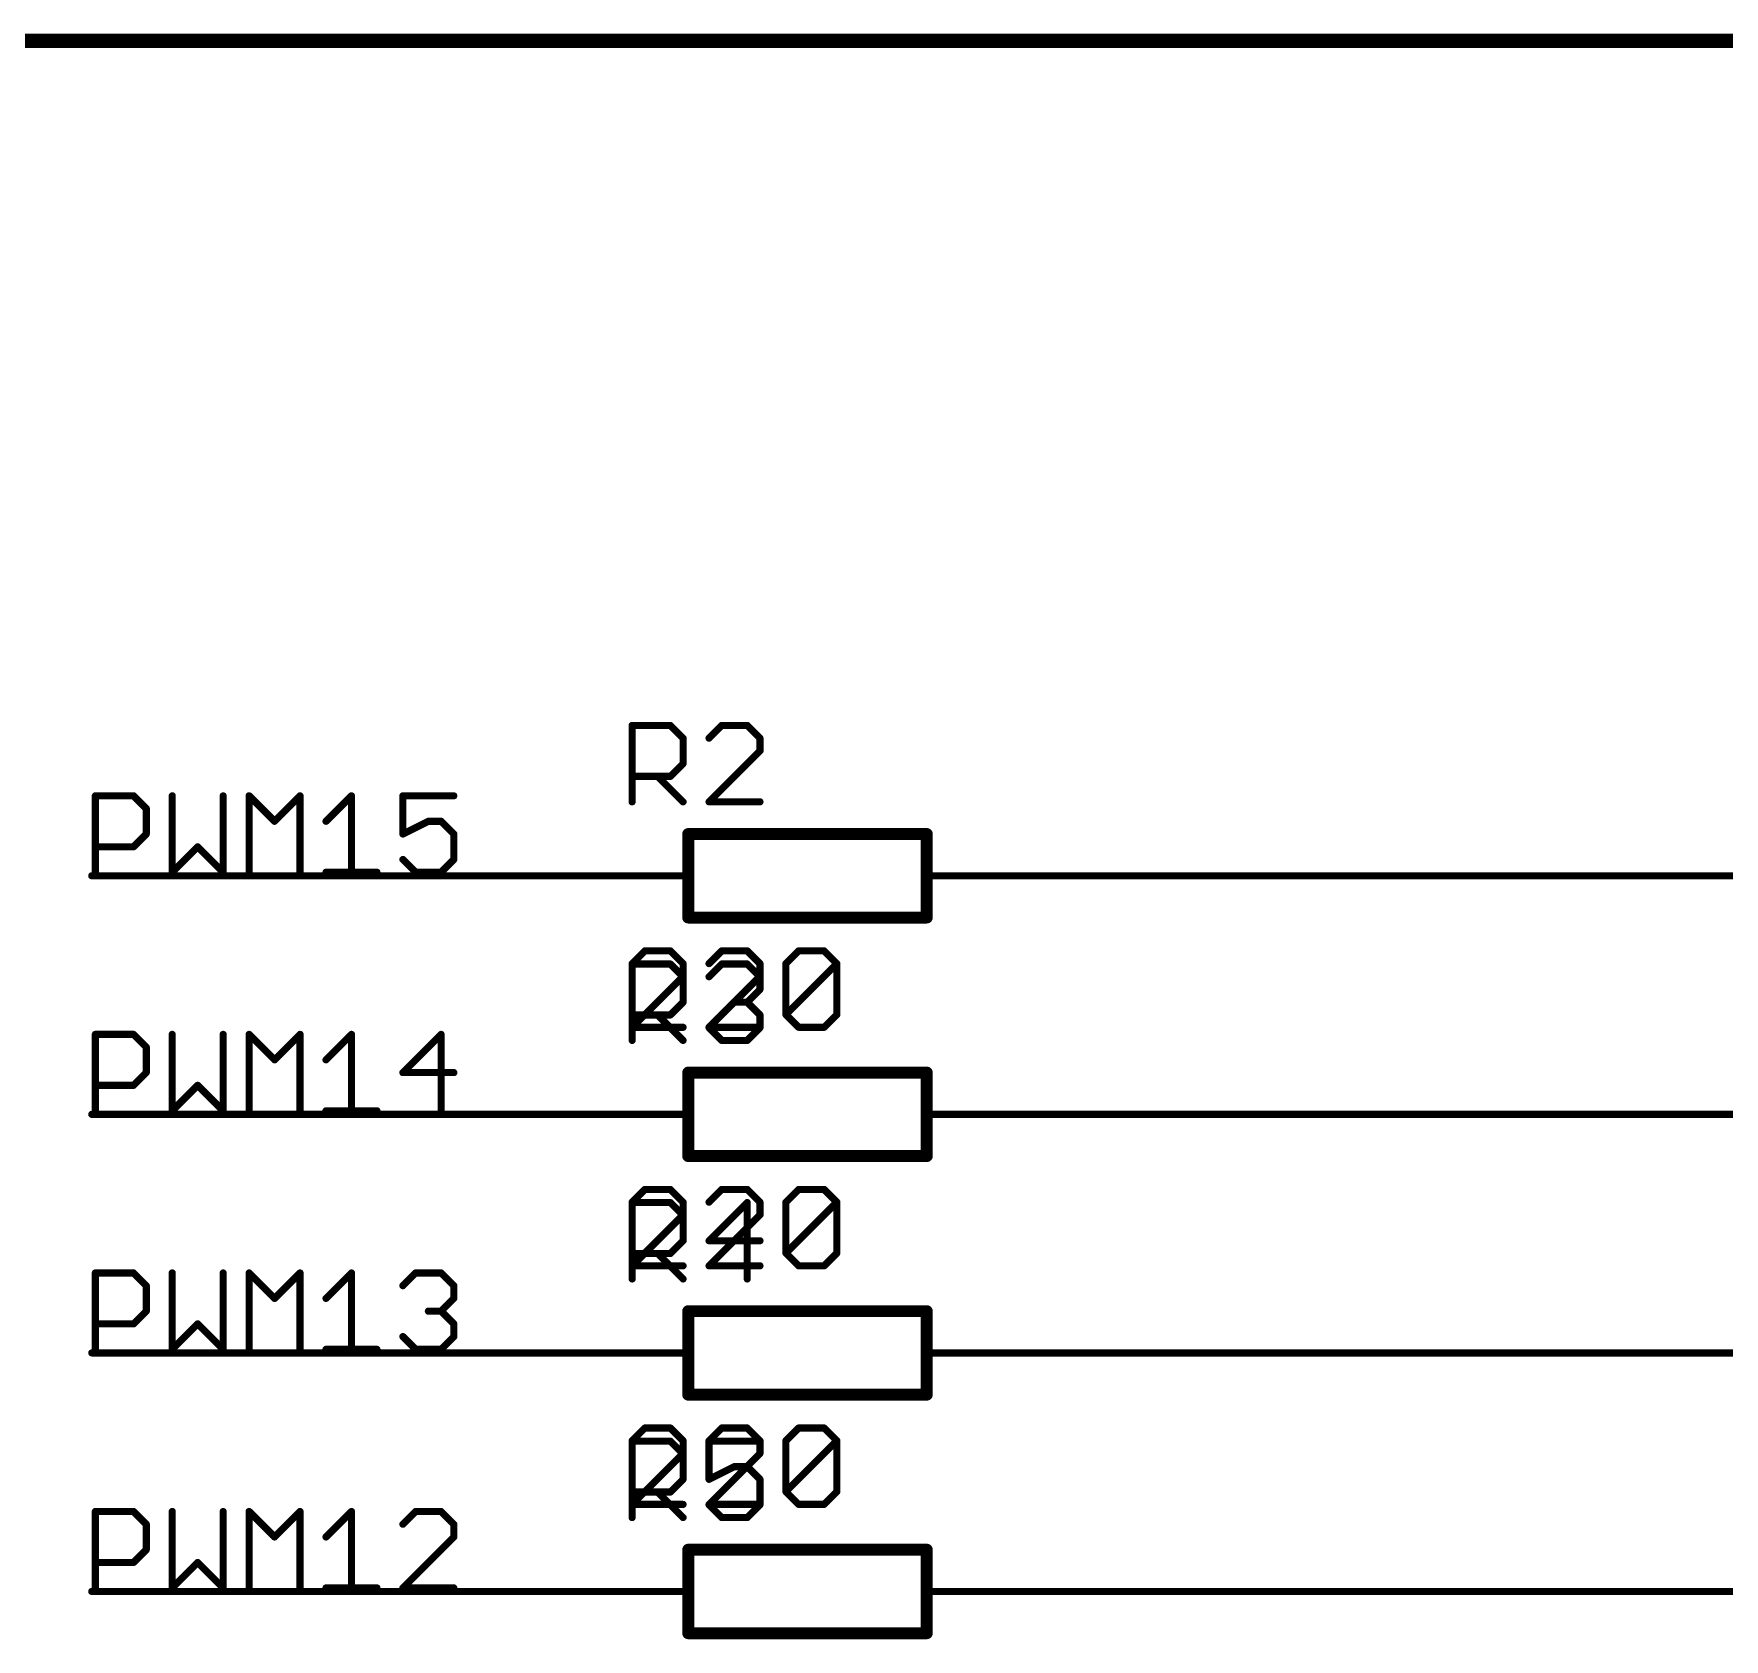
# Model space of a CAD drawing. Extents: x 0 to 264, y 0 to 182.
# Drawn here: x 191.81 to 227.8, y 146.3 to 180.49 of the extents above; entities that cross this region are included whole.
import ezdxf

# ---------------------------------------------------------------- set-up
doc = ezdxf.new("R2010")
doc.units = 0
for name, color, linetype in [('91', 122, 'CONTINUOUS'), ('94', 12, 'CONTINUOUS'), ('95', 251, 'CONTINUOUS'), ('96', 251, 'CONTINUOUS')]:
    doc.layers.add(name, color=color, linetype=linetype)

msp = doc.modelspace()

# ---------------------------------------------------------------- linework, layer by layer
at = {"layer": '91', "const_width": 0.1524}
for points in [[(203.2, 162.56), (193.04, 162.56)], [(241.3, 162.56), (213.36, 162.56)], [(203.2, 157.48), (193.04, 157.48)], [(213.36, 157.48), (238.76, 157.48)], [(203.2, 152.4), (193.04, 152.4)], [(236.22, 152.4), (213.36, 152.4)], [(203.2, 147.32), (193.04, 147.32)], [(233.68, 147.32), (213.36, 147.32)]]:
    msp.add_lwpolyline(points, dxfattribs=at)
at = {"layer": '91', "const_width": 0.0762}
for points in [[(193.04, 162.5981, 1), (193.04, 162.5219)], [(203.2, 162.5219, 1), (203.2, 162.5981)], [(213.36, 162.5981, 1), (213.36, 162.5219)], [(193.04, 157.5181, 1), (193.04, 157.4419)], [(203.2, 157.4419, 1), (203.2, 157.5181)], [(213.36, 157.5181, 1), (213.36, 157.4419)], [(193.04, 152.4381, 1), (193.04, 152.3619)], [(203.2, 152.3619, 1), (203.2, 152.4381)], [(213.36, 152.4381, 1), (213.36, 152.3619)], [(193.04, 147.3581, 1), (193.04, 147.2819)], [(203.2, 147.2819, 1), (203.2, 147.3581)], [(213.36, 147.3581, 1), (213.36, 147.2819)]]:
    msp.add_lwpolyline(points, format="xyb", dxfattribs=at)
at = {"layer": '94'}
for points, const_width in [([(264.16, 180.34), (0, 180.34)], 0.3), ([(210.82, 163.449), (205.74, 163.449)], 0.254), ([(205.74, 161.671), (205.74, 163.449)], 0.254), ([(210.82, 161.671), (210.82, 163.449)], 0.254), ([(203.2, 162.56), (205.74, 162.56)], 0.1524), ([(213.36, 162.56), (210.82, 162.56)], 0.1524), ([(205.74, 161.671), (210.82, 161.671)], 0.254), ([(210.82, 158.369), (205.74, 158.369)], 0.254), ([(205.74, 156.591), (205.74, 158.369)], 0.254), ([(210.82, 156.591), (210.82, 158.369)], 0.254), ([(203.2, 157.48), (205.74, 157.48)], 0.1524), ([(213.36, 157.48), (210.82, 157.48)], 0.1524), ([(205.74, 156.591), (210.82, 156.591)], 0.254), ([(210.82, 153.289), (205.74, 153.289)], 0.254), ([(205.74, 151.511), (205.74, 153.289)], 0.254), ([(210.82, 151.511), (210.82, 153.289)], 0.254), ([(203.2, 152.4), (205.74, 152.4)], 0.1524), ([(213.36, 152.4), (210.82, 152.4)], 0.1524), ([(205.74, 151.511), (210.82, 151.511)], 0.254), ([(210.82, 148.209), (205.74, 148.209)], 0.254), ([(205.74, 146.431), (205.74, 148.209)], 0.254), ([(210.82, 146.431), (210.82, 148.209)], 0.254), ([(203.2, 147.32), (205.74, 147.32)], 0.1524), ([(213.36, 147.32), (210.82, 147.32)], 0.1524), ([(205.74, 146.431), (210.82, 146.431)], 0.254)]:
    msp.add_lwpolyline(points, dxfattribs=dict(at, const_width=const_width))
for points, const_width in [([(205.74, 163.5125, 1), (205.74, 163.3855)], 0.127), ([(205.8035, 163.449, 1), (205.6765, 163.449)], 0.127), ([(210.8835, 163.449, 1), (210.7565, 163.449)], 0.127), ([(210.82, 163.3855, 1), (210.82, 163.5125)], 0.127), ([(203.2, 162.5981, 1), (203.2, 162.5219)], 0.0762), ([(205.74, 162.5219, 1), (205.74, 162.5981)], 0.0762), ([(210.82, 162.5981, 1), (210.82, 162.5219)], 0.0762), ([(213.36, 162.5219, 1), (213.36, 162.5981)], 0.0762), ([(205.74, 161.7345, 1), (205.74, 161.6075)], 0.127), ([(205.6765, 161.671, 1), (205.8035, 161.671)], 0.127), ([(210.7565, 161.671, 1), (210.8835, 161.671)], 0.127), ([(210.82, 161.6075, 1), (210.82, 161.7345)], 0.127), ([(205.74, 158.4325, 1), (205.74, 158.3055)], 0.127), ([(205.8035, 158.369, 1), (205.6765, 158.369)], 0.127), ([(210.8835, 158.369, 1), (210.7565, 158.369)], 0.127), ([(210.82, 158.3055, 1), (210.82, 158.4325)], 0.127), ([(203.2, 157.5181, 1), (203.2, 157.4419)], 0.0762), ([(205.74, 157.4419, 1), (205.74, 157.5181)], 0.0762), ([(210.82, 157.5181, 1), (210.82, 157.4419)], 0.0762), ([(213.36, 157.4419, 1), (213.36, 157.5181)], 0.0762), ([(205.74, 156.6545, 1), (205.74, 156.5275)], 0.127), ([(205.6765, 156.591, 1), (205.8035, 156.591)], 0.127), ([(210.7565, 156.591, 1), (210.8835, 156.591)], 0.127), ([(210.82, 156.5275, 1), (210.82, 156.6545)], 0.127), ([(205.74, 153.3525, 1), (205.74, 153.2255)], 0.127), ([(205.8035, 153.289, 1), (205.6765, 153.289)], 0.127), ([(210.8835, 153.289, 1), (210.7565, 153.289)], 0.127), ([(210.82, 153.2255, 1), (210.82, 153.3525)], 0.127), ([(203.2, 152.4381, 1), (203.2, 152.3619)], 0.0762), ([(205.74, 152.3619, 1), (205.74, 152.4381)], 0.0762), ([(210.82, 152.4381, 1), (210.82, 152.3619)], 0.0762), ([(213.36, 152.3619, 1), (213.36, 152.4381)], 0.0762), ([(205.74, 151.5745, 1), (205.74, 151.4475)], 0.127), ([(205.6765, 151.511, 1), (205.8035, 151.511)], 0.127), ([(210.7565, 151.511, 1), (210.8835, 151.511)], 0.127), ([(210.82, 151.4475, 1), (210.82, 151.5745)], 0.127), ([(205.74, 148.2725, 1), (205.74, 148.1455)], 0.127), ([(205.8035, 148.209, 1), (205.6765, 148.209)], 0.127), ([(210.8835, 148.209, 1), (210.7565, 148.209)], 0.127), ([(210.82, 148.1455, 1), (210.82, 148.2725)], 0.127), ([(203.2, 147.3581, 1), (203.2, 147.2819)], 0.0762), ([(205.74, 147.2819, 1), (205.74, 147.3581)], 0.0762), ([(210.82, 147.3581, 1), (210.82, 147.2819)], 0.0762), ([(213.36, 147.2819, 1), (213.36, 147.3581)], 0.0762), ([(205.74, 146.4945, 1), (205.74, 146.3675)], 0.127), ([(205.6765, 146.431, 1), (205.8035, 146.431)], 0.127), ([(210.7565, 146.431, 1), (210.8835, 146.431)], 0.127), ([(210.82, 146.3675, 1), (210.82, 146.4945)], 0.127)]:
    msp.add_lwpolyline(points, format="xyb", dxfattribs=dict(at, const_width=const_width))
at = {"layer": '95', "const_width": 0.1524}
for points in [[(204.5462, 164.1348), (204.5462, 165.7618)], [(204.5462, 165.7618), (205.3597, 165.7618)], [(205.3597, 165.7618), (205.6309, 165.4906)], [(205.6309, 165.4906), (205.6309, 164.9483)], [(206.4545, 165.7618), (206.1834, 165.4906)], [(206.9969, 165.7618), (206.4545, 165.7618)], [(207.268, 165.4906), (206.9969, 165.7618)], [(207.268, 165.2195), (207.268, 165.4906)], [(206.1834, 164.1348), (207.268, 165.2195)], [(205.6309, 164.9483), (205.3597, 164.6771)], [(205.3597, 164.6771), (204.5462, 164.6771)], [(205.0885, 164.6771), (205.6309, 164.1348)], [(193.1162, 162.6362), (193.1162, 164.2632)], [(193.1162, 164.2632), (193.9297, 164.2632)], [(193.9297, 164.2632), (194.2009, 163.992)], [(194.7534, 164.2632), (194.7534, 162.6362)], [(195.838, 162.6362), (195.838, 164.2632)], [(196.3905, 162.6362), (196.3905, 164.2632)], [(196.3905, 164.2632), (196.9328, 163.7209)], [(196.9328, 163.7209), (197.4752, 164.2632)], [(197.4752, 164.2632), (197.4752, 162.6362)], [(198.0277, 163.7209), (198.57, 164.2632)], [(198.57, 164.2632), (198.57, 162.6362)], [(200.7495, 164.2632), (199.6648, 164.2632)], [(199.6648, 164.2632), (199.6648, 163.4497)], [(207.268, 164.1348), (206.1834, 164.1348)], [(194.2009, 163.992), (194.2009, 163.4497)], [(199.6648, 163.4497), (200.2072, 163.7209)], [(200.2072, 163.7209), (200.4783, 163.7209)], [(200.4783, 163.7209), (200.7495, 163.4497)], [(194.2009, 163.4497), (193.9297, 163.1785)], [(200.7495, 163.4497), (200.7495, 162.9074)], [(193.9297, 163.1785), (193.1162, 163.1785)], [(194.7534, 162.6362), (195.2957, 163.1785)], [(195.2957, 163.1785), (195.838, 162.6362)], [(198.0277, 162.6362), (199.1123, 162.6362)], [(199.936, 162.6362), (199.6648, 162.9074)], [(200.4783, 162.6362), (199.936, 162.6362)], [(200.7495, 162.9074), (200.4783, 162.6362)], [(204.5462, 159.0548), (204.5462, 160.6818)], [(204.5462, 160.6818), (205.3597, 160.6818)], [(205.3597, 160.6818), (205.6309, 160.4106)], [(206.1834, 160.4106), (206.4545, 160.6818)], [(206.4545, 160.6818), (206.9969, 160.6818)], [(206.9969, 160.6818), (207.268, 160.4106)], [(205.6309, 160.4106), (205.6309, 159.8683)], [(207.268, 160.1395), (206.9969, 159.8683)], [(207.268, 160.4106), (207.268, 160.1395)], [(205.6309, 159.8683), (205.3597, 159.5971)], [(206.9969, 159.8683), (206.7257, 159.8683)], [(206.9969, 159.8683), (207.268, 159.5971)], [(205.3597, 159.5971), (204.5462, 159.5971)], [(205.0885, 159.5971), (205.6309, 159.0548)], [(207.268, 159.5971), (207.268, 159.326)], [(193.1162, 157.5562), (193.1162, 159.1832)], [(193.1162, 159.1832), (193.9297, 159.1832)], [(193.9297, 159.1832), (194.2009, 158.912)], [(194.7534, 159.1832), (194.7534, 157.5562)], [(195.838, 157.5562), (195.838, 159.1832)], [(196.3905, 157.5562), (196.3905, 159.1832)], [(196.3905, 159.1832), (196.9328, 158.6409)], [(196.9328, 158.6409), (197.4752, 159.1832)], [(197.4752, 159.1832), (197.4752, 157.5562)], [(198.0277, 158.6409), (198.57, 159.1832)], [(198.57, 159.1832), (198.57, 157.5562)], [(200.4783, 159.1832), (199.6648, 158.3697)], [(200.4783, 157.5562), (200.4783, 159.1832)], [(206.4545, 159.0548), (206.1834, 159.326)], [(206.9969, 159.0548), (206.4545, 159.0548)], [(207.268, 159.326), (206.9969, 159.0548)], [(194.2009, 158.912), (194.2009, 158.3697)], [(194.2009, 158.3697), (193.9297, 158.0985)], [(199.6648, 158.3697), (200.7495, 158.3697)], [(193.9297, 158.0985), (193.1162, 158.0985)], [(194.7534, 157.5562), (195.2957, 158.0985)], [(195.2957, 158.0985), (195.838, 157.5562)], [(198.0277, 157.5562), (199.1123, 157.5562)], [(204.5462, 153.9748), (204.5462, 155.6018)], [(204.5462, 155.6018), (205.3597, 155.6018)], [(205.3597, 155.6018), (205.6309, 155.3306)], [(206.9969, 155.6018), (206.1834, 154.7883)], [(206.9969, 153.9748), (206.9969, 155.6018)], [(205.6309, 155.3306), (205.6309, 154.7883)], [(205.6309, 154.7883), (205.3597, 154.5171)], [(206.1834, 154.7883), (207.268, 154.7883)], [(205.3597, 154.5171), (204.5462, 154.5171)], [(205.0885, 154.5171), (205.6309, 153.9748)], [(193.1162, 152.4762), (193.1162, 154.1032)], [(193.1162, 154.1032), (193.9297, 154.1032)], [(193.9297, 154.1032), (194.2009, 153.832)], [(194.7534, 154.1032), (194.7534, 152.4762)], [(195.838, 152.4762), (195.838, 154.1032)], [(196.3905, 152.4762), (196.3905, 154.1032)], [(196.3905, 154.1032), (196.9328, 153.5609)], [(196.9328, 153.5609), (197.4752, 154.1032)], [(197.4752, 154.1032), (197.4752, 152.4762)], [(198.0277, 153.5609), (198.57, 154.1032)], [(198.57, 154.1032), (198.57, 152.4762)], [(199.6648, 153.832), (199.936, 154.1032)], [(199.936, 154.1032), (200.4783, 154.1032)], [(200.4783, 154.1032), (200.7495, 153.832)], [(194.2009, 153.832), (194.2009, 153.2897)], [(200.7495, 153.832), (200.7495, 153.5609)], [(194.2009, 153.2897), (193.9297, 153.0185)], [(200.4783, 153.2897), (200.2072, 153.2897)], [(200.7495, 153.5609), (200.4783, 153.2897)], [(200.4783, 153.2897), (200.7495, 153.0185)], [(193.9297, 153.0185), (193.1162, 153.0185)], [(194.7534, 152.4762), (195.2957, 153.0185)], [(195.2957, 153.0185), (195.838, 152.4762)], [(200.7495, 153.0185), (200.7495, 152.7474)], [(199.936, 152.4762), (199.6648, 152.7474)], [(200.7495, 152.7474), (200.4783, 152.4762)], [(198.0277, 152.4762), (199.1123, 152.4762)], [(200.4783, 152.4762), (199.936, 152.4762)], [(204.5462, 148.8948), (204.5462, 150.5218)], [(204.5462, 150.5218), (205.3597, 150.5218)], [(205.3597, 150.5218), (205.6309, 150.2506)], [(207.268, 150.5218), (206.1834, 150.5218)], [(206.1834, 150.5218), (206.1834, 149.7083)], [(205.6309, 150.2506), (205.6309, 149.7083)], [(205.6309, 149.7083), (205.3597, 149.4371)], [(206.1834, 149.7083), (206.7257, 149.9795)], [(206.7257, 149.9795), (206.9969, 149.9795)], [(206.9969, 149.9795), (207.268, 149.7083)], [(207.268, 149.7083), (207.268, 149.166)], [(205.3597, 149.4371), (204.5462, 149.4371)], [(205.0885, 149.4371), (205.6309, 148.8948)], [(193.1162, 147.3962), (193.1162, 149.0232)], [(193.1162, 149.0232), (193.9297, 149.0232)], [(193.9297, 149.0232), (194.2009, 148.752)], [(194.7534, 149.0232), (194.7534, 147.3962)], [(195.838, 147.3962), (195.838, 149.0232)], [(196.3905, 147.3962), (196.3905, 149.0232)], [(196.3905, 149.0232), (196.9328, 148.4809)], [(196.9328, 148.4809), (197.4752, 149.0232)], [(197.4752, 149.0232), (197.4752, 147.3962)], [(198.0277, 148.4809), (198.57, 149.0232)], [(198.57, 149.0232), (198.57, 147.3962)], [(199.936, 149.0232), (199.6648, 148.752)], [(200.4783, 149.0232), (199.936, 149.0232)], [(200.7495, 148.752), (200.4783, 149.0232)], [(206.4545, 148.8948), (206.1834, 149.166)], [(207.268, 149.166), (206.9969, 148.8948)], [(194.2009, 148.752), (194.2009, 148.2097)], [(200.7495, 148.4809), (200.7495, 148.752)], [(206.9969, 148.8948), (206.4545, 148.8948)], [(199.6648, 147.3962), (200.7495, 148.4809)], [(193.9297, 147.9385), (193.1162, 147.9385)], [(194.2009, 148.2097), (193.9297, 147.9385)], [(194.7534, 147.3962), (195.2957, 147.9385)], [(195.2957, 147.9385), (195.838, 147.3962)], [(198.0277, 147.3962), (199.1123, 147.3962)], [(200.7495, 147.3962), (199.6648, 147.3962)]]:
    msp.add_lwpolyline(points, dxfattribs=at)
at = {"layer": '95', "const_width": 0.0762}
for points in [[(204.5843, 165.7618, 1), (204.5081, 165.7618)], [(204.5462, 165.7999, 1), (204.5462, 165.7237)], [(205.3866, 165.7887, 1), (205.3328, 165.7348)], [(205.3597, 165.7237, 1), (205.3597, 165.7999)], [(205.669, 165.4906, 1), (205.5928, 165.4906)], [(206.4545, 165.7999, 1), (206.4545, 165.7237)], [(206.4815, 165.7348, 1), (206.4276, 165.7887)], [(207.0238, 165.7887, 1), (206.9699, 165.7348)], [(206.9969, 165.7237, 1), (206.9969, 165.7999)], [(207.3061, 165.4906, 1), (207.2299, 165.4906)], [(205.6039, 165.4637, 1), (205.6578, 165.5176)], [(206.1564, 165.5176, 1), (206.2103, 165.4637)], [(207.2299, 165.2195, 1), (207.3061, 165.2195)], [(207.2411, 165.4637, 1), (207.295, 165.5176)], [(207.295, 165.1925, 1), (207.2411, 165.2464)], [(205.5928, 164.9483, 1), (205.669, 164.9483)], [(205.6578, 164.9214, 1), (205.6039, 164.9752)], [(204.5462, 164.7152, 1), (204.5462, 164.639)], [(205.1155, 164.7041, 1), (205.0616, 164.6502)], [(205.3328, 164.7041, 1), (205.3866, 164.6502)], [(205.3597, 164.639, 1), (205.3597, 164.7152)], [(193.1543, 164.2632, 1), (193.0781, 164.2632)], [(193.1162, 164.3013, 1), (193.1162, 164.2251)], [(193.9566, 164.2901, 1), (193.9028, 164.2362)], [(193.9297, 164.2251, 1), (193.9297, 164.3013)], [(194.7915, 164.2632, 1), (194.7153, 164.2632)], [(195.8761, 164.2632, 1), (195.7999, 164.2632)], [(196.4286, 164.2632, 1), (196.3524, 164.2632)], [(196.4175, 164.2901, 1), (196.3636, 164.2362)], [(197.5133, 164.2632, 1), (197.4371, 164.2632)], [(197.5021, 164.2362, 1), (197.4482, 164.2901)], [(198.6081, 164.2632, 1), (198.5319, 164.2632)], [(198.5969, 164.2362, 1), (198.5431, 164.2901)], [(199.6648, 164.3013, 1), (199.6648, 164.2251)], [(199.7029, 164.2632, 1), (199.6267, 164.2632)], [(200.7495, 164.2251, 1), (200.7495, 164.3013)], [(204.5081, 164.1348, 1), (204.5843, 164.1348)], [(205.6039, 164.1079, 1), (205.6578, 164.1617)], [(206.1834, 164.1729, 1), (206.1834, 164.0967)], [(206.1564, 164.1617, 1), (206.2103, 164.1079)], [(207.268, 164.0967, 1), (207.268, 164.1729)], [(194.239, 163.992, 1), (194.1628, 163.992)], [(194.1739, 163.9651, 1), (194.2278, 164.019)], [(196.9059, 163.7478, 1), (196.9598, 163.6939)], [(196.9059, 163.6939, 1), (196.9598, 163.7478)], [(198.0007, 163.7478, 1), (198.0546, 163.6939)], [(200.2072, 163.759, 1), (200.2072, 163.6828)], [(200.2242, 163.6868, 1), (200.1901, 163.7549)], [(200.5053, 163.7478, 1), (200.4514, 163.6939)], [(200.4783, 163.6828, 1), (200.4783, 163.759)], [(194.1628, 163.4497, 1), (194.239, 163.4497)], [(194.2278, 163.4228, 1), (194.1739, 163.4766)], [(199.6478, 163.4838, 1), (199.6819, 163.4156)], [(199.6267, 163.4497, 1), (199.7029, 163.4497)], [(200.7876, 163.4497, 1), (200.7114, 163.4497)], [(200.7225, 163.4228, 1), (200.7764, 163.4766)], [(193.1162, 163.2166, 1), (193.1162, 163.1404)], [(193.9028, 163.2055, 1), (193.9566, 163.1516)], [(193.9297, 163.1404, 1), (193.9297, 163.2166)], [(195.3226, 163.2055, 1), (195.2687, 163.1516)], [(195.3226, 163.1516, 1), (195.2687, 163.2055)], [(194.7264, 162.6631, 1), (194.7803, 162.6093)], [(195.8111, 162.6093, 1), (195.865, 162.6631)], [(198.0277, 162.6743, 1), (198.0277, 162.5981)], [(199.1123, 162.5981, 1), (199.1123, 162.6743)], [(199.6918, 162.9343, 1), (199.6379, 162.8804)], [(199.936, 162.6743, 1), (199.936, 162.5981)], [(199.909, 162.6093, 1), (199.9629, 162.6631)], [(200.4514, 162.6631, 1), (200.5053, 162.6093)], [(200.4783, 162.5981, 1), (200.4783, 162.6743)], [(200.7114, 162.9074, 1), (200.7876, 162.9074)], [(200.7764, 162.8804, 1), (200.7225, 162.9343)], [(193.0781, 162.6362, 1), (193.1543, 162.6362)], [(194.7153, 162.6362, 1), (194.7915, 162.6362)], [(195.7999, 162.6362, 1), (195.8761, 162.6362)], [(196.3524, 162.6362, 1), (196.4286, 162.6362)], [(197.4371, 162.6362, 1), (197.5133, 162.6362)], [(198.5319, 162.6362, 1), (198.6081, 162.6362)], [(204.5843, 160.6818, 1), (204.5081, 160.6818)], [(204.5462, 160.7199, 1), (204.5462, 160.6437)], [(205.3866, 160.7087, 1), (205.3328, 160.6548)], [(205.3597, 160.6437, 1), (205.3597, 160.7199)], [(206.4545, 160.7199, 1), (206.4545, 160.6437)], [(206.4815, 160.6548, 1), (206.4276, 160.7087)], [(207.0238, 160.7087, 1), (206.9699, 160.6548)], [(206.9969, 160.6437, 1), (206.9969, 160.7199)], [(205.669, 160.4106, 1), (205.5928, 160.4106)], [(205.6039, 160.3837, 1), (205.6578, 160.4376)], [(206.1564, 160.4376, 1), (206.2103, 160.3837)], [(207.3061, 160.4106, 1), (207.2299, 160.4106)], [(207.2299, 160.1395, 1), (207.3061, 160.1395)], [(207.2411, 160.3837, 1), (207.295, 160.4376)], [(207.295, 160.1125, 1), (207.2411, 160.1664)], [(205.5928, 159.8683, 1), (205.669, 159.8683)], [(205.6578, 159.8414, 1), (205.6039, 159.8952)], [(206.7257, 159.9064, 1), (206.7257, 159.8302)], [(207.0238, 159.8952, 1), (206.9699, 159.8414)], [(206.9699, 159.8952, 1), (207.0238, 159.8414)], [(206.9969, 159.8302, 1), (206.9969, 159.9064)], [(204.5462, 159.6352, 1), (204.5462, 159.559)], [(205.1155, 159.6241, 1), (205.0616, 159.5702)], [(205.3328, 159.6241, 1), (205.3866, 159.5702)], [(205.3597, 159.559, 1), (205.3597, 159.6352)], [(207.3061, 159.5971, 1), (207.2299, 159.5971)], [(207.2411, 159.5702, 1), (207.295, 159.6241)], [(193.1543, 159.1832, 1), (193.0781, 159.1832)], [(193.1162, 159.2213, 1), (193.1162, 159.1451)], [(193.9566, 159.2101, 1), (193.9028, 159.1562)], [(193.9297, 159.1451, 1), (193.9297, 159.2213)], [(194.7915, 159.1832, 1), (194.7153, 159.1832)], [(195.8761, 159.1832, 1), (195.7999, 159.1832)], [(196.4286, 159.1832, 1), (196.3524, 159.1832)], [(196.4175, 159.2101, 1), (196.3636, 159.1562)], [(197.5133, 159.1832, 1), (197.4371, 159.1832)], [(197.5021, 159.1562, 1), (197.4482, 159.2101)], [(198.6081, 159.1832, 1), (198.5319, 159.1832)], [(198.5969, 159.1562, 1), (198.5431, 159.2101)], [(200.5164, 159.1832, 1), (200.4402, 159.1832)], [(200.5053, 159.1562, 1), (200.4514, 159.2101)], [(204.5081, 159.0548, 1), (204.5843, 159.0548)], [(205.6039, 159.0279, 1), (205.6578, 159.0817)], [(206.2103, 159.3529, 1), (206.1564, 159.299)], [(206.4545, 159.0929, 1), (206.4545, 159.0167)], [(206.4276, 159.0279, 1), (206.4815, 159.0817)], [(206.9699, 159.0817, 1), (207.0238, 159.0279)], [(206.9969, 159.0167, 1), (206.9969, 159.0929)], [(207.2299, 159.326, 1), (207.3061, 159.326)], [(207.295, 159.299, 1), (207.2411, 159.3529)], [(194.239, 158.912, 1), (194.1628, 158.912)], [(194.1739, 158.8851, 1), (194.2278, 158.939)], [(194.1628, 158.3697, 1), (194.239, 158.3697)], [(194.2278, 158.3428, 1), (194.1739, 158.3966)], [(196.9059, 158.6678, 1), (196.9598, 158.6139)], [(196.9059, 158.6139, 1), (196.9598, 158.6678)], [(198.0007, 158.6678, 1), (198.0546, 158.6139)], [(199.6648, 158.4078, 1), (199.6648, 158.3316)], [(199.6379, 158.3966, 1), (199.6918, 158.3428)], [(200.7495, 158.3316, 1), (200.7495, 158.4078)], [(193.1162, 158.1366, 1), (193.1162, 158.0604)], [(193.9028, 158.1255, 1), (193.9566, 158.0716)], [(193.9297, 158.0604, 1), (193.9297, 158.1366)], [(195.3226, 158.1255, 1), (195.2687, 158.0716)], [(195.3226, 158.0716, 1), (195.2687, 158.1255)], [(193.0781, 157.5562, 1), (193.1543, 157.5562)], [(194.7264, 157.5831, 1), (194.7803, 157.5293)], [(194.7153, 157.5562, 1), (194.7915, 157.5562)], [(195.7999, 157.5562, 1), (195.8761, 157.5562)], [(195.8111, 157.5293, 1), (195.865, 157.5831)], [(196.3524, 157.5562, 1), (196.4286, 157.5562)], [(197.4371, 157.5562, 1), (197.5133, 157.5562)], [(198.0277, 157.5943, 1), (198.0277, 157.5181)], [(198.5319, 157.5562, 1), (198.6081, 157.5562)], [(199.1123, 157.5181, 1), (199.1123, 157.5943)], [(200.4402, 157.5562, 1), (200.5164, 157.5562)], [(204.5843, 155.6018, 1), (204.5081, 155.6018)], [(204.5462, 155.6399, 1), (204.5462, 155.5637)], [(205.3866, 155.6287, 1), (205.3328, 155.5748)], [(205.3597, 155.5637, 1), (205.3597, 155.6399)], [(207.035, 155.6018, 1), (206.9588, 155.6018)], [(207.0238, 155.5748, 1), (206.9699, 155.6287)], [(205.669, 155.3306, 1), (205.5928, 155.3306)], [(205.6039, 155.3037, 1), (205.6578, 155.3576)], [(205.5928, 154.7883, 1), (205.669, 154.7883)], [(205.6578, 154.7614, 1), (205.6039, 154.8152)], [(206.1834, 154.8264, 1), (206.1834, 154.7502)], [(206.1564, 154.8152, 1), (206.2103, 154.7614)], [(207.268, 154.7502, 1), (207.268, 154.8264)], [(204.5462, 154.5552, 1), (204.5462, 154.479)], [(205.1155, 154.5441, 1), (205.0616, 154.4902)], [(205.3328, 154.5441, 1), (205.3866, 154.4902)], [(205.3597, 154.479, 1), (205.3597, 154.5552)], [(193.1543, 154.1032, 1), (193.0781, 154.1032)], [(193.1162, 154.1413, 1), (193.1162, 154.0651)], [(193.9566, 154.1301, 1), (193.9028, 154.0762)], [(193.9297, 154.0651, 1), (193.9297, 154.1413)], [(194.7915, 154.1032, 1), (194.7153, 154.1032)], [(195.8761, 154.1032, 1), (195.7999, 154.1032)], [(196.4286, 154.1032, 1), (196.3524, 154.1032)], [(196.4175, 154.1301, 1), (196.3636, 154.0762)], [(197.5133, 154.1032, 1), (197.4371, 154.1032)], [(197.5021, 154.0762, 1), (197.4482, 154.1301)], [(198.6081, 154.1032, 1), (198.5319, 154.1032)], [(198.5969, 154.0762, 1), (198.5431, 154.1301)], [(199.936, 154.1413, 1), (199.936, 154.0651)], [(199.9629, 154.0762, 1), (199.909, 154.1301)], [(200.5053, 154.1301, 1), (200.4514, 154.0762)], [(200.4783, 154.0651, 1), (200.4783, 154.1413)], [(194.239, 153.832, 1), (194.1628, 153.832)], [(194.1739, 153.8051, 1), (194.2278, 153.859)], [(199.6379, 153.859, 1), (199.6918, 153.8051)], [(200.7876, 153.832, 1), (200.7114, 153.832)], [(200.7225, 153.8051, 1), (200.7764, 153.859)], [(204.5081, 153.9748, 1), (204.5843, 153.9748)], [(205.6039, 153.9479, 1), (205.6578, 154.0017)], [(206.9588, 153.9748, 1), (207.035, 153.9748)], [(194.2278, 153.2628, 1), (194.1739, 153.3166)], [(196.9059, 153.5878, 1), (196.9598, 153.5339)], [(196.9059, 153.5339, 1), (196.9598, 153.5878)], [(198.0007, 153.5878, 1), (198.0546, 153.5339)], [(200.2072, 153.3278, 1), (200.2072, 153.2516)], [(200.5053, 153.3166, 1), (200.4514, 153.2628)], [(200.4514, 153.3166, 1), (200.5053, 153.2628)], [(200.4783, 153.2516, 1), (200.4783, 153.3278)], [(200.7114, 153.5609, 1), (200.7876, 153.5609)], [(200.7764, 153.5339, 1), (200.7225, 153.5878)], [(193.1162, 153.0566, 1), (193.1162, 152.9804)], [(193.9028, 153.0455, 1), (193.9566, 152.9916)], [(193.9297, 152.9804, 1), (193.9297, 153.0566)], [(194.1628, 153.2897, 1), (194.239, 153.2897)], [(195.3226, 153.0455, 1), (195.2687, 152.9916)], [(195.3226, 152.9916, 1), (195.2687, 153.0455)], [(200.7876, 153.0185, 1), (200.7114, 153.0185)], [(200.7225, 152.9916, 1), (200.7764, 153.0455)], [(199.6918, 152.7743, 1), (199.6379, 152.7204)], [(200.7114, 152.7474, 1), (200.7876, 152.7474)], [(200.7764, 152.7204, 1), (200.7225, 152.7743)], [(193.0781, 152.4762, 1), (193.1543, 152.4762)], [(194.7264, 152.5031, 1), (194.7803, 152.4493)], [(194.7153, 152.4762, 1), (194.7915, 152.4762)], [(195.7999, 152.4762, 1), (195.8761, 152.4762)], [(195.8111, 152.4493, 1), (195.865, 152.5031)], [(196.3524, 152.4762, 1), (196.4286, 152.4762)], [(197.4371, 152.4762, 1), (197.5133, 152.4762)], [(198.0277, 152.5143, 1), (198.0277, 152.4381)], [(198.5319, 152.4762, 1), (198.6081, 152.4762)], [(199.1123, 152.4381, 1), (199.1123, 152.5143)], [(199.936, 152.5143, 1), (199.936, 152.4381)], [(199.909, 152.4493, 1), (199.9629, 152.5031)], [(200.4514, 152.5031, 1), (200.5053, 152.4493)], [(200.4783, 152.4381, 1), (200.4783, 152.5143)], [(204.5843, 150.5218, 1), (204.5081, 150.5218)], [(204.5462, 150.5599, 1), (204.5462, 150.4837)], [(205.3866, 150.5487, 1), (205.3328, 150.4948)], [(205.3597, 150.4837, 1), (205.3597, 150.5599)], [(206.1834, 150.5599, 1), (206.1834, 150.4837)], [(206.2215, 150.5218, 1), (206.1453, 150.5218)], [(207.268, 150.4837, 1), (207.268, 150.5599)], [(205.669, 150.2506, 1), (205.5928, 150.2506)], [(205.6039, 150.2237, 1), (205.6578, 150.2776)], [(205.5928, 149.7083, 1), (205.669, 149.7083)], [(205.6578, 149.6814, 1), (205.6039, 149.7352)], [(206.1663, 149.7424, 1), (206.2004, 149.6742)], [(206.1453, 149.7083, 1), (206.2215, 149.7083)], [(206.7257, 150.0176, 1), (206.7257, 149.9414)], [(206.7427, 149.9454, 1), (206.7086, 150.0135)], [(207.0238, 150.0064, 1), (206.9699, 149.9525)], [(206.9969, 149.9414, 1), (206.9969, 150.0176)], [(207.3061, 149.7083, 1), (207.2299, 149.7083)], [(207.2411, 149.6814, 1), (207.295, 149.7352)], [(204.5462, 149.4752, 1), (204.5462, 149.399)], [(205.1155, 149.4641, 1), (205.0616, 149.4102)], [(205.3328, 149.4641, 1), (205.3866, 149.4102)], [(205.3597, 149.399, 1), (205.3597, 149.4752)], [(193.1543, 149.0232, 1), (193.0781, 149.0232)], [(193.1162, 149.0613, 1), (193.1162, 148.9851)], [(193.9566, 149.0501, 1), (193.9028, 148.9962)], [(193.9297, 148.9851, 1), (193.9297, 149.0613)], [(194.7915, 149.0232, 1), (194.7153, 149.0232)], [(195.8761, 149.0232, 1), (195.7999, 149.0232)], [(196.4286, 149.0232, 1), (196.3524, 149.0232)], [(196.4175, 149.0501, 1), (196.3636, 148.9962)], [(197.5133, 149.0232, 1), (197.4371, 149.0232)], [(197.5021, 148.9962, 1), (197.4482, 149.0501)], [(198.6081, 149.0232, 1), (198.5319, 149.0232)], [(198.5969, 148.9962, 1), (198.5431, 149.0501)], [(199.936, 149.0613, 1), (199.936, 148.9851)], [(199.9629, 148.9962, 1), (199.909, 149.0501)], [(200.5053, 149.0501, 1), (200.4514, 148.9962)], [(200.4783, 148.9851, 1), (200.4783, 149.0613)], [(206.2103, 149.1929, 1), (206.1564, 149.139)], [(207.2299, 149.166, 1), (207.3061, 149.166)], [(207.295, 149.139, 1), (207.2411, 149.1929)], [(194.239, 148.752, 1), (194.1628, 148.752)], [(194.1739, 148.7251, 1), (194.2278, 148.779)], [(199.6379, 148.779, 1), (199.6918, 148.7251)], [(200.7876, 148.752, 1), (200.7114, 148.752)], [(200.7225, 148.7251, 1), (200.7764, 148.779)], [(204.5081, 148.8948, 1), (204.5843, 148.8948)], [(205.6039, 148.8679, 1), (205.6578, 148.9217)], [(206.4545, 148.9329, 1), (206.4545, 148.8567)], [(206.4276, 148.8679, 1), (206.4815, 148.9217)], [(206.9699, 148.9217, 1), (207.0238, 148.8679)], [(206.9969, 148.8567, 1), (206.9969, 148.9329)], [(196.9059, 148.5078, 1), (196.9598, 148.4539)], [(196.9059, 148.4539, 1), (196.9598, 148.5078)], [(198.0007, 148.5078, 1), (198.0546, 148.4539)], [(200.7114, 148.4809, 1), (200.7876, 148.4809)], [(200.7764, 148.4539, 1), (200.7225, 148.5078)], [(193.1162, 147.9766, 1), (193.1162, 147.9004)], [(193.9028, 147.9655, 1), (193.9566, 147.9116)], [(193.9297, 147.9004, 1), (193.9297, 147.9766)], [(194.1628, 148.2097, 1), (194.239, 148.2097)], [(194.2278, 148.1828, 1), (194.1739, 148.2366)], [(195.3226, 147.9655, 1), (195.2687, 147.9116)], [(195.3226, 147.9116, 1), (195.2687, 147.9655)], [(193.0781, 147.3962, 1), (193.1543, 147.3962)], [(194.7264, 147.4231, 1), (194.7803, 147.3693)], [(194.7153, 147.3962, 1), (194.7915, 147.3962)], [(195.7999, 147.3962, 1), (195.8761, 147.3962)], [(195.8111, 147.3693, 1), (195.865, 147.4231)], [(196.3524, 147.3962, 1), (196.4286, 147.3962)], [(197.4371, 147.3962, 1), (197.5133, 147.3962)], [(198.0277, 147.4343, 1), (198.0277, 147.3581)], [(198.5319, 147.3962, 1), (198.6081, 147.3962)], [(199.1123, 147.3581, 1), (199.1123, 147.4343)], [(199.6648, 147.4343, 1), (199.6648, 147.3581)], [(199.6379, 147.4231, 1), (199.6918, 147.3693)], [(200.7495, 147.3581, 1), (200.7495, 147.4343)]]:
    msp.add_lwpolyline(points, format="xyb", dxfattribs=at)
at = {"layer": '96', "const_width": 0.1524}
for points in [[(204.8174, 160.9612), (204.5462, 160.69)], [(205.3597, 160.9612), (204.8174, 160.9612)], [(205.6309, 160.69), (205.3597, 160.9612)], [(206.4545, 160.9612), (206.1834, 160.69)], [(206.9969, 160.9612), (206.4545, 160.9612)], [(207.268, 160.69), (206.9969, 160.9612)], [(207.8205, 160.69), (208.0917, 160.9612)], [(208.0917, 160.9612), (208.634, 160.9612)], [(208.634, 160.9612), (208.9052, 160.69)], [(205.6309, 160.4189), (205.6309, 160.69)], [(207.268, 160.4189), (207.268, 160.69)], [(207.8205, 159.6054), (207.8205, 160.69)], [(207.8205, 159.6054), (208.9052, 160.69)], [(208.9052, 160.69), (208.9052, 159.6054)], [(204.5462, 159.3342), (205.6309, 160.4189)], [(206.1834, 159.3342), (207.268, 160.4189)], [(208.0917, 159.3342), (207.8205, 159.6054)], [(208.9052, 159.6054), (208.634, 159.3342)], [(205.6309, 159.3342), (204.5462, 159.3342)], [(207.268, 159.3342), (206.1834, 159.3342)], [(208.634, 159.3342), (208.0917, 159.3342)], [(204.8174, 155.8812), (204.5462, 155.61)], [(205.3597, 155.8812), (204.8174, 155.8812)], [(205.6309, 155.61), (205.3597, 155.8812)], [(206.4545, 155.8812), (206.1834, 155.61)], [(206.9969, 155.8812), (206.4545, 155.8812)], [(207.268, 155.61), (206.9969, 155.8812)], [(207.8205, 155.61), (208.0917, 155.8812)], [(208.0917, 155.8812), (208.634, 155.8812)], [(208.634, 155.8812), (208.9052, 155.61)], [(205.6309, 155.3389), (205.6309, 155.61)], [(207.268, 155.3389), (207.268, 155.61)], [(207.8205, 154.5254), (207.8205, 155.61)], [(207.8205, 154.5254), (208.9052, 155.61)], [(208.9052, 155.61), (208.9052, 154.5254)], [(204.5462, 154.2542), (205.6309, 155.3389)], [(206.1834, 154.2542), (207.268, 155.3389)], [(208.0917, 154.2542), (207.8205, 154.5254)], [(208.9052, 154.5254), (208.634, 154.2542)], [(205.6309, 154.2542), (204.5462, 154.2542)], [(207.268, 154.2542), (206.1834, 154.2542)], [(208.634, 154.2542), (208.0917, 154.2542)], [(204.8174, 150.8012), (204.5462, 150.53)], [(205.3597, 150.8012), (204.8174, 150.8012)], [(205.6309, 150.53), (205.3597, 150.8012)], [(206.4545, 150.8012), (206.1834, 150.53)], [(206.9969, 150.8012), (206.4545, 150.8012)], [(207.268, 150.53), (206.9969, 150.8012)], [(207.8205, 150.53), (208.0917, 150.8012)], [(208.0917, 150.8012), (208.634, 150.8012)], [(208.634, 150.8012), (208.9052, 150.53)], [(205.6309, 150.2589), (205.6309, 150.53)], [(207.268, 150.2589), (207.268, 150.53)], [(207.8205, 149.4454), (207.8205, 150.53)], [(207.8205, 149.4454), (208.9052, 150.53)], [(208.9052, 150.53), (208.9052, 149.4454)], [(204.5462, 149.1742), (205.6309, 150.2589)], [(206.1834, 149.1742), (207.268, 150.2589)], [(208.0917, 149.1742), (207.8205, 149.4454)], [(208.9052, 149.4454), (208.634, 149.1742)], [(205.6309, 149.1742), (204.5462, 149.1742)], [(207.268, 149.1742), (206.1834, 149.1742)], [(208.634, 149.1742), (208.0917, 149.1742)]]:
    msp.add_lwpolyline(points, dxfattribs=at)
at = {"layer": '96', "const_width": 0.0762}
for points in [[(204.8174, 160.9993, 1), (204.8174, 160.9231)], [(204.8443, 160.9342, 1), (204.7904, 160.9881)], [(205.3866, 160.9881, 1), (205.3328, 160.9342)], [(205.3597, 160.9231, 1), (205.3597, 160.9993)], [(206.4545, 160.9993, 1), (206.4545, 160.9231)], [(206.4815, 160.9342, 1), (206.4276, 160.9881)], [(207.0238, 160.9881, 1), (206.9699, 160.9342)], [(206.9969, 160.9231, 1), (206.9969, 160.9993)], [(208.0917, 160.9993, 1), (208.0917, 160.9231)], [(208.1186, 160.9342, 1), (208.0647, 160.9881)], [(208.6609, 160.9881, 1), (208.6071, 160.9342)], [(208.634, 160.9231, 1), (208.634, 160.9993)], [(204.5193, 160.717, 1), (204.5731, 160.6631)], [(205.669, 160.69, 1), (205.5928, 160.69)], [(205.6039, 160.6631, 1), (205.6578, 160.717)], [(206.1564, 160.717, 1), (206.2103, 160.6631)], [(207.3061, 160.69, 1), (207.2299, 160.69)], [(207.2411, 160.6631, 1), (207.295, 160.717)], [(207.8586, 160.69, 1), (207.7824, 160.69)], [(207.7936, 160.717, 1), (207.8475, 160.6631)], [(208.9433, 160.69, 1), (208.8671, 160.69)], [(208.9321, 160.6631, 1), (208.8782, 160.717)], [(208.8782, 160.6631, 1), (208.9321, 160.717)], [(205.5928, 160.4189, 1), (205.669, 160.4189)], [(205.6578, 160.3919, 1), (205.6039, 160.4458)], [(207.2299, 160.4189, 1), (207.3061, 160.4189)], [(207.295, 160.3919, 1), (207.2411, 160.4458)], [(207.8475, 159.6323, 1), (207.7936, 159.5784)], [(207.7936, 159.6323, 1), (207.8475, 159.5784)], [(207.7824, 159.6054, 1), (207.8586, 159.6054)], [(208.8671, 159.6054, 1), (208.9433, 159.6054)], [(208.9321, 159.5784, 1), (208.8782, 159.6323)], [(204.5462, 159.3723, 1), (204.5462, 159.2961)], [(204.5193, 159.3611, 1), (204.5731, 159.3073)], [(205.6309, 159.2961, 1), (205.6309, 159.3723)], [(206.1834, 159.3723, 1), (206.1834, 159.2961)], [(206.1564, 159.3611, 1), (206.2103, 159.3073)], [(207.268, 159.2961, 1), (207.268, 159.3723)], [(208.0917, 159.3723, 1), (208.0917, 159.2961)], [(208.0647, 159.3073, 1), (208.1186, 159.3611)], [(208.6071, 159.3611, 1), (208.6609, 159.3073)], [(208.634, 159.2961, 1), (208.634, 159.3723)], [(204.8174, 155.9193, 1), (204.8174, 155.8431)], [(204.8443, 155.8542, 1), (204.7904, 155.9081)], [(205.3866, 155.9081, 1), (205.3328, 155.8542)], [(205.3597, 155.8431, 1), (205.3597, 155.9193)], [(206.4545, 155.9193, 1), (206.4545, 155.8431)], [(206.4815, 155.8542, 1), (206.4276, 155.9081)], [(207.0238, 155.9081, 1), (206.9699, 155.8542)], [(206.9969, 155.8431, 1), (206.9969, 155.9193)], [(208.0917, 155.9193, 1), (208.0917, 155.8431)], [(208.1186, 155.8542, 1), (208.0647, 155.9081)], [(208.6609, 155.9081, 1), (208.6071, 155.8542)], [(208.634, 155.8431, 1), (208.634, 155.9193)], [(204.5193, 155.637, 1), (204.5731, 155.5831)], [(205.669, 155.61, 1), (205.5928, 155.61)], [(205.6039, 155.5831, 1), (205.6578, 155.637)], [(206.1564, 155.637, 1), (206.2103, 155.5831)], [(207.3061, 155.61, 1), (207.2299, 155.61)], [(207.2411, 155.5831, 1), (207.295, 155.637)], [(207.8586, 155.61, 1), (207.7824, 155.61)], [(207.7936, 155.637, 1), (207.8475, 155.5831)], [(208.9433, 155.61, 1), (208.8671, 155.61)], [(208.9321, 155.5831, 1), (208.8782, 155.637)], [(208.8782, 155.5831, 1), (208.9321, 155.637)], [(205.5928, 155.3389, 1), (205.669, 155.3389)], [(205.6578, 155.3119, 1), (205.6039, 155.3658)], [(207.2299, 155.3389, 1), (207.3061, 155.3389)], [(207.295, 155.3119, 1), (207.2411, 155.3658)], [(207.8475, 154.5523, 1), (207.7936, 154.4984)], [(207.7936, 154.5523, 1), (207.8475, 154.4984)], [(207.7824, 154.5254, 1), (207.8586, 154.5254)], [(208.8671, 154.5254, 1), (208.9433, 154.5254)], [(208.9321, 154.4984, 1), (208.8782, 154.5523)], [(204.5462, 154.2923, 1), (204.5462, 154.2161)], [(204.5193, 154.2811, 1), (204.5731, 154.2273)], [(205.6309, 154.2161, 1), (205.6309, 154.2923)], [(206.1834, 154.2923, 1), (206.1834, 154.2161)], [(206.1564, 154.2811, 1), (206.2103, 154.2273)], [(207.268, 154.2161, 1), (207.268, 154.2923)], [(208.0917, 154.2923, 1), (208.0917, 154.2161)], [(208.0647, 154.2273, 1), (208.1186, 154.2811)], [(208.6071, 154.2811, 1), (208.6609, 154.2273)], [(208.634, 154.2161, 1), (208.634, 154.2923)], [(204.8174, 150.8393, 1), (204.8174, 150.7631)], [(204.8443, 150.7742, 1), (204.7904, 150.8281)], [(205.3866, 150.8281, 1), (205.3328, 150.7742)], [(205.3597, 150.7631, 1), (205.3597, 150.8393)], [(206.4545, 150.8393, 1), (206.4545, 150.7631)], [(206.4815, 150.7742, 1), (206.4276, 150.8281)], [(207.0238, 150.8281, 1), (206.9699, 150.7742)], [(206.9969, 150.7631, 1), (206.9969, 150.8393)], [(208.0917, 150.8393, 1), (208.0917, 150.7631)], [(208.1186, 150.7742, 1), (208.0647, 150.8281)], [(208.6609, 150.8281, 1), (208.6071, 150.7742)], [(208.634, 150.7631, 1), (208.634, 150.8393)], [(204.5193, 150.557, 1), (204.5731, 150.5031)], [(205.669, 150.53, 1), (205.5928, 150.53)], [(205.6039, 150.5031, 1), (205.6578, 150.557)], [(206.1564, 150.557, 1), (206.2103, 150.5031)], [(207.3061, 150.53, 1), (207.2299, 150.53)], [(207.2411, 150.5031, 1), (207.295, 150.557)], [(207.8586, 150.53, 1), (207.7824, 150.53)], [(207.7936, 150.557, 1), (207.8475, 150.5031)], [(208.9433, 150.53, 1), (208.8671, 150.53)], [(208.9321, 150.5031, 1), (208.8782, 150.557)], [(208.8782, 150.5031, 1), (208.9321, 150.557)], [(205.5928, 150.2589, 1), (205.669, 150.2589)], [(205.6578, 150.2319, 1), (205.6039, 150.2858)], [(207.2299, 150.2589, 1), (207.3061, 150.2589)], [(207.295, 150.2319, 1), (207.2411, 150.2858)], [(207.8475, 149.4723, 1), (207.7936, 149.4184)], [(207.7936, 149.4723, 1), (207.8475, 149.4184)], [(207.7824, 149.4454, 1), (207.8586, 149.4454)], [(208.8671, 149.4454, 1), (208.9433, 149.4454)], [(208.9321, 149.4184, 1), (208.8782, 149.4723)], [(204.5462, 149.2123, 1), (204.5462, 149.1361)], [(204.5193, 149.2011, 1), (204.5731, 149.1473)], [(205.6309, 149.1361, 1), (205.6309, 149.2123)], [(206.1834, 149.2123, 1), (206.1834, 149.1361)], [(206.1564, 149.2011, 1), (206.2103, 149.1473)], [(207.268, 149.1361, 1), (207.268, 149.2123)], [(208.0917, 149.2123, 1), (208.0917, 149.1361)], [(208.0647, 149.1473, 1), (208.1186, 149.2011)], [(208.6071, 149.2011, 1), (208.6609, 149.1473)], [(208.634, 149.1361, 1), (208.634, 149.2123)]]:
    msp.add_lwpolyline(points, format="xyb", dxfattribs=at)

doc.saveas('drawing.dxf')
